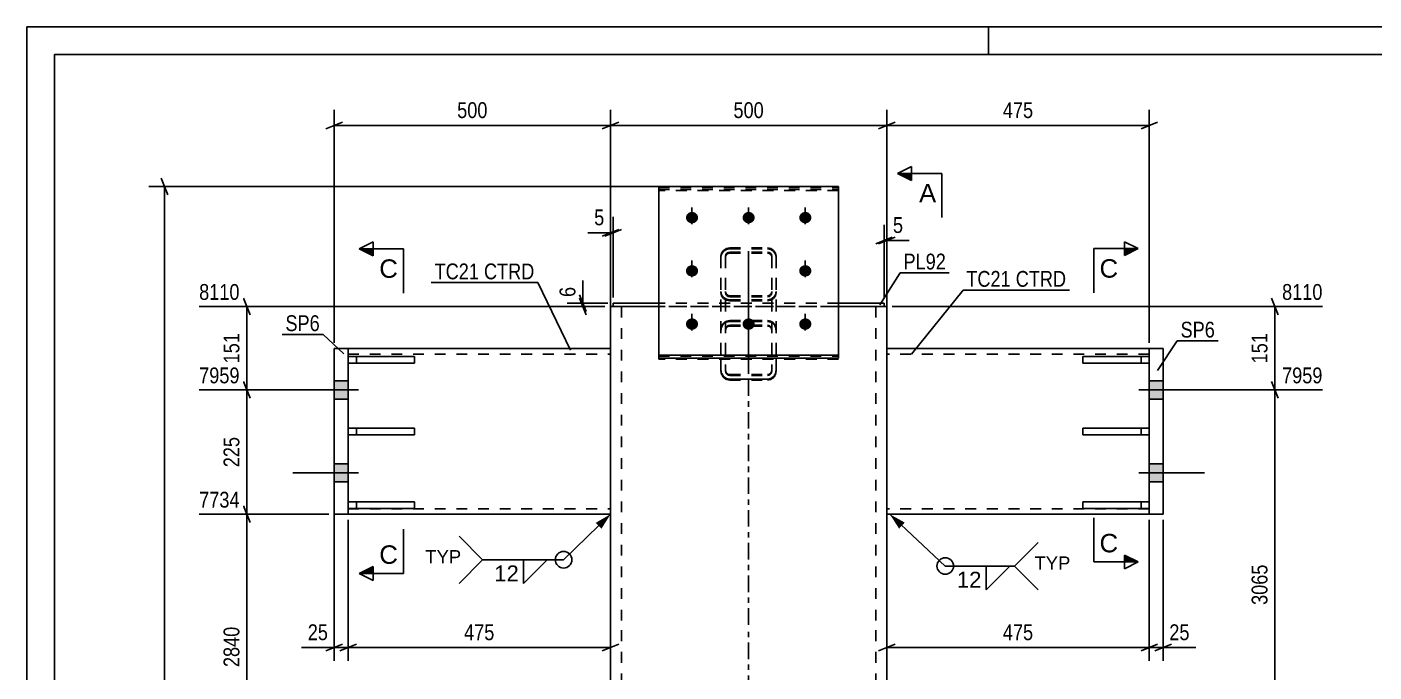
# Model space of a CAD drawing. Header units: millimetres. Extents: x -131 to 463, y -181 to 239.
# Drawn here: x -130.6 to 113.2, y 122.4 to 239.2 of the extents above; entities that cross this region are included whole.
import ezdxf

# ---------------------------------------------------------------- set-up
doc = ezdxf.new("R2010")
doc.units = ezdxf.units.MM
doc.linetypes.add('DXK_LINE_DOT2', pattern=[3.9198, 1.9599, -1.9599])
doc.linetypes.add('DXK_LINE_DOT3', pattern=[5.9187, 2.979, -0.9799, 0.9799, -0.9799])
doc.styles.add('Arial', font='ARIAL.TTF', dxfattribs={"height": 0.2})
doc.styles.add('Arial Narrow', font='ARIALN.TTF', dxfattribs={"height": 0.2})

# ---------------------------------------------------------------- blocks, each defined once
blk = doc.blocks.new('Unknown-284869845-1134')
at = {"color": 5, "linetype": 'Continuous'}
for p, q in [((463.4, 239.2), (-130.6, 239.2)), ((-130.6, 239.2), (-130.6, -180.8)), ((43.4, 234.2), (43.4, 239.2)), ((458.4, 234.2), (-125.6, 234.2)), ((-125.6, 234.2), (-125.6, -175.8))]:
    blk.add_line(p, q, dxfattribs=at)
blk = doc.blocks.new('Part-284869845-1841 - 1837')
at = {"color": 2, "linetype": 'Continuous'}
for p, q in [((72.51, 166.6), (60.51, 166.6)), ((60.51, 165.4), (60.51, 166.6)), ((72.51, 166.6), (72.51, 165.4)), ((72.51, 165.4), (60.51, 165.4))]:
    blk.add_line(p, q, dxfattribs=at)
at = {"color": 7, "linetype": 'DXK_LINE_DOT2'}
blk.add_line((71.01, 165.4), (71.01, 166.6), dxfattribs=at)
blk = doc.blocks.new('Part-284869845-1839 - 1837')
at = {"color": 2, "linetype": 'Continuous'}
for p, q in [((72.51, 153.23), (60.51, 153.23)), ((60.51, 152.03), (60.51, 153.23)), ((72.51, 152.03), (60.51, 152.03)), ((72.51, 153.23), (72.51, 152.03))]:
    blk.add_line(p, q, dxfattribs=at)
at = {"color": 7, "linetype": 'DXK_LINE_DOT2'}
blk.add_line((71.01, 152.03), (71.01, 153.23), dxfattribs=at)
blk = doc.blocks.new('Part-284869845-1840 - 1837')
at = {"color": 2, "linetype": 'Continuous'}
for p, q in [((72.51, 179.53), (60.51, 179.53)), ((60.51, 178.33), (60.51, 179.53)), ((72.51, 178.33), (60.51, 178.33)), ((72.51, 179.53), (72.51, 178.33))]:
    blk.add_line(p, q, dxfattribs=at)
at = {"color": 7, "linetype": 'DXK_LINE_DOT2'}
blk.add_line((71.01, 178.33), (71.01, 179.53), dxfattribs=at)
blk = doc.blocks.new('Part-284869845-1842 - 1837')
at = {"color": 7, "linetype": 'DXK_LINE_DOT2'}
for p, q in [((72.51, 153.23), (60.51, 153.23)), ((60.51, 153.23), (60.51, 152.03)), ((60.51, 152.03), (72.51, 152.03)), ((71.01, 153.23), (71.01, 152.03)), ((72.51, 152.03), (72.51, 153.23))]:
    blk.add_line(p, q, dxfattribs=at)
blk = doc.blocks.new('Part-284869845-1843 - 1837')
at = {"color": 7, "linetype": 'DXK_LINE_DOT2'}
for p, q in [((72.51, 179.53), (60.51, 179.53)), ((60.51, 179.53), (60.51, 178.33)), ((60.51, 178.33), (72.51, 178.33)), ((71.01, 179.53), (71.01, 178.33)), ((72.51, 178.33), (72.51, 179.53))]:
    blk.add_line(p, q, dxfattribs=at)
blk = doc.blocks.new('Part-284869845-1844 - 1837')
at = {"color": 7, "linetype": 'DXK_LINE_DOT2'}
for p, q in [((72.51, 166.6), (60.51, 166.6)), ((60.51, 166.6), (60.51, 165.4)), ((71.01, 165.4), (71.01, 166.6)), ((72.51, 165.4), (72.51, 166.6)), ((60.51, 165.4), (72.51, 165.4))]:
    blk.add_line(p, q, dxfattribs=at)
blk = doc.blocks.new('Bolt-284869845-1845 - 1837')
at = {"linetype": 'Continuous'}
for points in [[(-10.25, 203.65), (-10.48, 203.67), (-10.69, 203.74), (-10.89, 203.85), (-11.06, 203.99), (-11.2, 204.17), (-11.29, 204.36), (-11.34, 204.57), (-11.34, 204.79), (-11.29, 205), (-11.2, 205.2), (-11.06, 205.37), (-10.89, 205.52), (-10.69, 205.63), (-10.48, 205.69), (-10.25, 205.72), (-10.02, 205.69), (-9.8, 205.63), (-9.6, 205.52), (-9.43, 205.37), (-9.29, 205.2), (-9.2, 205), (-9.15, 204.79), (-9.15, 204.57), (-9.2, 204.36), (-9.29, 204.17), (-9.43, 203.99), (-9.6, 203.85), (-9.8, 203.74), (-10.02, 203.67)], [(0, 203.65), (-0.23, 203.67), (-0.44, 203.74), (-0.64, 203.85), (-0.81, 203.99), (-0.95, 204.17), (-1.04, 204.36), (-1.09, 204.57), (-1.09, 204.79), (-1.04, 205), (-0.95, 205.2), (-0.81, 205.37), (-0.64, 205.52), (-0.44, 205.63), (-0.23, 205.69), (0, 205.72), (0.23, 205.69), (0.45, 205.63), (0.65, 205.52), (0.82, 205.37), (0.96, 205.2), (1.05, 205), (1.1, 204.79), (1.1, 204.57), (1.05, 204.36), (0.96, 204.17), (0.82, 203.99), (0.65, 203.85), (0.45, 203.74), (0.23, 203.67)], [(10.25, 203.65), (10.02, 203.67), (9.81, 203.74), (9.61, 203.85), (9.44, 203.99), (9.3, 204.17), (9.21, 204.36), (9.16, 204.57), (9.16, 204.79), (9.21, 205), (9.3, 205.2), (9.44, 205.37), (9.61, 205.52), (9.81, 205.63), (10.02, 205.69), (10.25, 205.72), (10.48, 205.69), (10.7, 205.63), (10.9, 205.52), (11.07, 205.37), (11.21, 205.2), (11.3, 205), (11.35, 204.79), (11.35, 204.57), (11.3, 204.36), (11.21, 204.17), (11.07, 203.99), (10.9, 203.85), (10.7, 203.74), (10.48, 203.67)], [(-10.25, 194.02), (-10.48, 194.04), (-10.69, 194.11), (-10.89, 194.21), (-11.06, 194.36), (-11.2, 194.53), (-11.29, 194.73), (-11.34, 194.94), (-11.34, 195.16), (-11.29, 195.37), (-11.2, 195.57), (-11.06, 195.74), (-10.89, 195.89), (-10.69, 195.99), (-10.48, 196.06), (-10.25, 196.08), (-10.02, 196.06), (-9.8, 195.99), (-9.6, 195.89), (-9.43, 195.74), (-9.29, 195.57), (-9.2, 195.37), (-9.15, 195.16), (-9.15, 194.94), (-9.2, 194.73), (-9.29, 194.53), (-9.43, 194.36), (-9.6, 194.21), (-9.8, 194.11), (-10.02, 194.04)], [(10.25, 194.02), (10.02, 194.04), (9.81, 194.11), (9.61, 194.21), (9.44, 194.36), (9.3, 194.53), (9.21, 194.73), (9.16, 194.94), (9.16, 195.16), (9.21, 195.37), (9.3, 195.57), (9.44, 195.74), (9.61, 195.89), (9.81, 195.99), (10.02, 196.06), (10.25, 196.08), (10.48, 196.06), (10.7, 195.99), (10.9, 195.89), (11.07, 195.74), (11.21, 195.57), (11.3, 195.37), (11.35, 195.16), (11.35, 194.94), (11.3, 194.73), (11.21, 194.53), (11.07, 194.36), (10.9, 194.21), (10.7, 194.11), (10.48, 194.04)], [(-10.25, 184.38), (-10.48, 184.41), (-10.69, 184.47), (-10.89, 184.58), (-11.06, 184.73), (-11.2, 184.9), (-11.29, 185.1), (-11.34, 185.31), (-11.34, 185.53), (-11.29, 185.74), (-11.2, 185.94), (-11.06, 186.11), (-10.89, 186.25), (-10.69, 186.36), (-10.48, 186.43), (-10.25, 186.45), (-10.02, 186.43), (-9.8, 186.36), (-9.6, 186.25), (-9.43, 186.11), (-9.29, 185.94), (-9.2, 185.74), (-9.15, 185.53), (-9.15, 185.31), (-9.2, 185.1), (-9.29, 184.9), (-9.43, 184.73), (-9.6, 184.58), (-9.8, 184.47), (-10.02, 184.41)], [(0, 184.38), (-0.23, 184.41), (-0.44, 184.47), (-0.64, 184.58), (-0.81, 184.73), (-0.95, 184.9), (-1.04, 185.1), (-1.09, 185.31), (-1.09, 185.53), (-1.04, 185.74), (-0.95, 185.94), (-0.81, 186.11), (-0.64, 186.25), (-0.44, 186.36), (-0.23, 186.43), (0, 186.45), (0.23, 186.43), (0.45, 186.36), (0.65, 186.25), (0.82, 186.11), (0.96, 185.94), (1.05, 185.74), (1.1, 185.53), (1.1, 185.31), (1.05, 185.1), (0.96, 184.9), (0.82, 184.73), (0.65, 184.58), (0.45, 184.47), (0.23, 184.41)], [(10.25, 184.38), (10.02, 184.41), (9.81, 184.47), (9.61, 184.58), (9.44, 184.73), (9.3, 184.9), (9.21, 185.1), (9.16, 185.31), (9.16, 185.53), (9.21, 185.74), (9.3, 185.94), (9.44, 186.11), (9.61, 186.25), (9.81, 186.36), (10.02, 186.43), (10.25, 186.45), (10.48, 186.43), (10.7, 186.36), (10.9, 186.25), (11.07, 186.11), (11.21, 185.94), (11.3, 185.74), (11.35, 185.53), (11.35, 185.31), (11.3, 185.1), (11.21, 184.9), (11.07, 184.73), (10.9, 184.58), (10.7, 184.47), (10.48, 184.41)]]:
    blk.add_hatch(color=1, dxfattribs=at).paths.add_polyline_path(points)
at = {"color": 1, "linetype": 'Continuous'}
for p, q in [((-10.25, 203.69), (-10.25, 206.53)), ((0, 203.69), (0, 206.53)), ((10.25, 203.69), (10.25, 206.53)), ((-10.25, 194.06), (-10.25, 196.9)), ((10.25, 194.06), (10.25, 196.9)), ((-10.25, 184.43), (-10.25, 187.27)), ((0, 184.43), (0, 187.27)), ((10.25, 184.43), (10.25, 187.27))]:
    blk.add_line(p, q, dxfattribs=at)
blk = doc.blocks.new('Part-284869845-1846 - 1837')
at = {"color": 2, "linetype": 'Continuous'}
for p, q in [((-16.25, 210.32), (16.25, 210.32)), ((-16.25, 210.32), (-16.25, 179.23)), ((16.25, 210.32), (16.25, 179.23)), ((-16.25, 179.78), (16.25, 179.78)), ((-16.25, 179.23), (16.25, 179.23))]:
    blk.add_line(p, q, dxfattribs=at)
at = {"color": 7, "linetype": 'DXK_LINE_DOT2'}
blk.add_line((-16.25, 209.77), (16.25, 209.77), dxfattribs=at)
blk = doc.blocks.new('Part-284869845-1858 - 1837')
at = {"color": 7, "linetype": 'DXK_LINE_DOT2'}
for p, q in [((-5, 197.52), (-4.88, 198.1)), ((-5, 197.52), (-5, 176.97)), ((-4.88, 198.1), (-4.53, 198.59)), ((-4.53, 198.59), (-4.01, 198.91)), ((-4.14, 197.81), (-4.2, 197.52)), ((-4.2, 197.52), (-4.2, 176.97)), ((-3.96, 198.06), (-4.14, 197.81)), ((-4.01, 198.91), (-3.4, 199.03)), ((-3.7, 198.22), (-3.96, 198.06)), ((-3.4, 198.28), (-3.7, 198.22)), ((-3.4, 199.03), (3.4, 199.03)), ((-3.4, 198.28), (3.4, 198.28)), ((3.4, 199.03), (4.02, 198.91)), ((3.71, 198.22), (3.4, 198.28)), ((3.97, 198.06), (3.71, 198.22)), ((4.14, 197.81), (3.97, 198.06)), ((4.02, 198.91), (4.53, 198.59)), ((4.2, 197.52), (4.14, 197.81)), ((4.2, 197.52), (4.2, 176.97)), ((4.53, 198.59), (4.88, 198.1)), ((4.88, 198.1), (5, 197.52)), ((5, 197.52), (5, 176.97)), ((-4.88, 190.56), (-5, 191.13)), ((-4.53, 190.07), (-4.88, 190.56)), ((-4.2, 191.13), (-4.14, 190.85)), ((-4.14, 190.85), (-3.96, 190.6)), ((-3.96, 190.6), (-3.7, 190.44)), ((-3.7, 190.44), (-3.4, 190.38)), ((-3.4, 190.38), (3.4, 190.38)), ((3.4, 190.38), (3.71, 190.44)), ((3.71, 190.44), (3.97, 190.6)), ((3.97, 190.6), (4.14, 190.85)), ((4.14, 190.85), (4.2, 191.13)), ((4.88, 190.56), (4.53, 190.07)), ((5, 191.13), (4.88, 190.56)), ((-4.01, 189.75), (-4.53, 190.07)), ((-3.4, 189.63), (-4.01, 189.75)), ((-3.4, 189.63), (3.4, 189.63)), ((4.02, 189.75), (3.4, 189.63)), ((4.53, 190.07), (4.02, 189.75)), ((-3.4, 185.91), (-4.01, 185.78)), ((-3.4, 185.91), (3.4, 185.91)), ((3.97, 185.79), (3.4, 185.91)), ((4.02, 185.78), (3.97, 185.79)), ((-4.88, 184.86), (-5, 184.21)), ((-4.2, 184.21), (-4.14, 184.53)), ((-3.7, 184.99), (-3.4, 185.06)), ((-3.4, 185.06), (3.4, 185.06)), ((3.4, 185.06), (3.71, 184.99)), ((4.14, 184.53), (4.2, 184.21)), ((5, 184.21), (4.88, 184.86)), ((-5, 176.97), (-4.88, 176.32)), ((-4.14, 176.64), (-4.2, 176.97)), ((-3.4, 176.12), (-3.7, 176.18)), ((-3.4, 176.12), (3.4, 176.12)), ((3.71, 176.18), (3.4, 176.12)), ((4.2, 176.97), (4.14, 176.64)), ((4.88, 176.32), (5, 176.97)), ((-4.01, 175.4), (-3.4, 175.27)), ((-3.4, 175.27), (3.4, 175.27)), ((3.4, 175.27), (4.02, 175.4))]:
    blk.add_line(p, q, dxfattribs=at)
at = {"color": 7, "linetype": 'DXK_LINE_DOT3'}
blk.add_line((0, 197.75), (0, 177.17), dxfattribs=at)
at = {"color": 7, "linetype": 'DXK_LINE_DOT2'}
for centre, radius, start, end in [((-3.33, 184.27), 1.65, 114.32, 159.2417), ((3.33, 184.27), 1.65, 20.7583, 65.68), ((-3.36, 184.24), 0.827, 114.32, 159.2417), ((3.37, 184.24), 0.827, 20.7583, 65.68), ((-3.33, 176.9), 1.65, 200.7583, 245.68), ((-3.36, 176.94), 0.827, 200.7583, 245.68), ((3.37, 176.94), 0.827, 294.32, 339.2417), ((3.33, 176.9), 1.65, 294.32, 339.2417)]:
    blk.add_arc(centre, radius, start, end, dxfattribs=at)
blk = doc.blocks.new('Part-284869845-1942 - 1837')
at = {"color": 2, "linetype": 'Continuous'}
for p, q in [((25.01, 181), (25.01, 179)), ((72.51, 181), (25.01, 181)), ((25.01, 179), (25.01, 151)), ((25.01, 151), (72.51, 151))]:
    blk.add_line(p, q, dxfattribs=at)
at = {"color": 7, "linetype": 'DXK_LINE_DOT2'}
for p, q in [((72.51, 151), (72.51, 181)), ((72.51, 180), (25.01, 180)), ((25.01, 179.71), (25.01, 179)), ((25.01, 152), (25.01, 152.08)), ((72.51, 152), (25.01, 152))]:
    blk.add_line(p, q, dxfattribs=at)
blk = doc.blocks.new('Part-284869845-1914 - 1837')
at = {"color": 2, "linetype": 'Continuous'}
for p, q in [((-72.49, 181), (-25, 181)), ((-72.49, 151), (-25, 151))]:
    blk.add_line(p, q, dxfattribs=at)
at = {"color": 7, "linetype": 'DXK_LINE_DOT2'}
for p, q in [((-72.49, 181), (-72.49, 151)), ((-24.99, 181), (-25, 181)), ((-25, 181), (-24.99, 181)), ((-24.99, 151), (-24.99, 181)), ((-72.49, 180), (-24.99, 180)), ((-72.49, 152), (-24.99, 152)), ((-25, 151), (-24.99, 151)), ((-24.99, 151), (-25, 151))]:
    blk.add_line(p, q, dxfattribs=at)
blk = doc.blocks.new('Part-284869845-1977 - 1837')
at = {"color": 2, "linetype": 'Continuous'}
for p, q in [((72.51, 181), (72.51, 151)), ((75.01, 181), (72.51, 181)), ((75.01, 151), (75.01, 181)), ((72.51, 151), (75.01, 151))]:
    blk.add_line(p, q, dxfattribs=at)
blk = doc.blocks.new('Part-284869845-1987 - 1837')
at = {"color": 2, "linetype": 'Continuous'}
for p, q in [((-74.99, 181), (-74.99, 151)), ((-72.49, 181), (-74.99, 181)), ((-72.49, 151), (-72.49, 181)), ((-74.99, 151), (-72.49, 151))]:
    blk.add_line(p, q, dxfattribs=at)
blk = doc.blocks.new('Part-284869845-1989 - 1837')
at = {"color": 2, "linetype": 'Continuous'}
for p, q in [((-72.49, 153.23), (-60.49, 153.23)), ((-72.49, 153.23), (-72.49, 152.03)), ((-72.49, 152.03), (-60.49, 152.03)), ((-60.49, 153.23), (-60.49, 152.03))]:
    blk.add_line(p, q, dxfattribs=at)
at = {"color": 7, "linetype": 'DXK_LINE_DOT2'}
blk.add_line((-70.99, 152.03), (-70.99, 153.23), dxfattribs=at)
blk = doc.blocks.new('Part-284869845-1992 - 1837')
at = {"color": 7, "linetype": 'DXK_LINE_DOT2'}
for p, q in [((-60.49, 153.23), (-72.49, 153.23)), ((-72.49, 153.23), (-72.49, 152.03)), ((-72.49, 152.03), (-60.49, 152.03)), ((-70.99, 153.23), (-70.99, 152.03)), ((-60.49, 152.03), (-60.49, 153.23))]:
    blk.add_line(p, q, dxfattribs=at)
blk = doc.blocks.new('Part-284869845-2012 - 1837')
at = {"color": 2, "linetype": 'Continuous'}
for p, q in [((-24.5, 189.2), (-16.25, 189.2)), ((-24.5, 189.2), (-24.5, 188.6)), ((-24.5, 188.6), (-22.82, 188.6)), ((24.5, 189.2), (16.25, 189.2)), ((24.5, 188.6), (22.82, 188.6)), ((24.5, 189.2), (24.5, 188.6))]:
    blk.add_line(p, q, dxfattribs=at)
at = {"color": 7, "linetype": 'DXK_LINE_DOT2'}
for p, q in [((22.82, 188.6), (-22.82, 188.6)), ((16.25, 189.2), (-16.25, 189.2))]:
    blk.add_line(p, q, dxfattribs=at)
blk = doc.blocks.new('Part-284869845-2013 - 1837')
at = {"color": 7, "linetype": 'DXK_LINE_DOT2'}
for p, q in [((-4.88, 198.27), (-5, 197.7)), ((-5, 197.7), (-5, 179.23)), ((-4.53, 198.76), (-4.88, 198.27)), ((-4.01, 199.09), (-4.53, 198.76)), ((-4.2, 197.7), (-4.14, 197.99)), ((-4.2, 197.7), (-4.2, 177.14)), ((-4.14, 197.99), (-3.96, 198.23)), ((-3.4, 199.2), (-4.01, 199.09)), ((-3.96, 198.23), (-3.7, 198.39)), ((-3.7, 198.39), (-3.4, 198.45)), ((-3.4, 199.2), (3.4, 199.2)), ((-3.4, 198.45), (3.4, 198.45)), ((4.02, 199.09), (3.4, 199.2)), ((3.4, 198.45), (3.71, 198.39)), ((3.71, 198.39), (3.97, 198.23)), ((3.97, 198.23), (4.14, 197.99)), ((4.53, 198.76), (4.02, 199.09)), ((4.14, 197.99), (4.2, 197.7)), ((4.2, 197.7), (4.2, 177.14)), ((4.88, 198.27), (4.53, 198.76)), ((5, 197.7), (4.88, 198.27)), ((5, 197.7), (5, 179.23)), ((-5, 191.31), (-4.88, 190.73)), ((-4.88, 190.73), (-4.53, 190.25)), ((-4.53, 190.25), (-4.01, 189.92)), ((-4.14, 191.02), (-4.2, 191.31)), ((-3.96, 190.78), (-4.14, 191.02)), ((-3.7, 190.61), (-3.96, 190.78)), ((-3.4, 190.56), (-3.7, 190.61)), ((-3.4, 190.56), (3.4, 190.56)), ((3.71, 190.61), (3.4, 190.56)), ((3.97, 190.78), (3.71, 190.61)), ((4.14, 191.02), (3.97, 190.78)), ((4.02, 189.92), (4.53, 190.25)), ((4.2, 191.31), (4.14, 191.02)), ((4.53, 190.25), (4.88, 190.73)), ((4.88, 190.73), (5, 191.31)), ((-4.01, 189.92), (-3.4, 189.8)), ((-3.4, 189.8), (3.4, 189.8)), ((3.4, 189.8), (4.02, 189.92)), ((-4.01, 185.95), (-3.4, 186.08)), ((-3.4, 186.08), (3.4, 186.08)), ((3.4, 186.08), (4.02, 185.95)), ((-5, 184.38), (-4.88, 185.03)), ((-4.14, 184.7), (-4.2, 184.38)), ((-3.4, 185.23), (-3.7, 185.17)), ((-3.4, 185.23), (3.4, 185.23)), ((3.71, 185.17), (3.4, 185.23)), ((4.2, 184.38), (4.14, 184.7)), ((4.88, 185.03), (5, 184.38)), ((-4.2, 177.14), (-4.14, 176.82)), ((-3.7, 176.36), (-3.4, 176.29)), ((-3.4, 176.29), (3.4, 176.29)), ((3.4, 176.29), (3.71, 176.36)), ((4.14, 176.82), (4.2, 177.14))]:
    blk.add_line(p, q, dxfattribs=at)
at = {"color": 7, "linetype": 'DXK_LINE_DOT3'}
blk.add_line((0, 177.34), (0, 197.92), dxfattribs=at)
at = {"color": 2, "linetype": 'Continuous'}
for p, q in [((-5, 179.23), (-5, 177.14)), ((5, 179.23), (5, 177.14)), ((-4.88, 176.49), (-5, 177.14)), ((-3.4, 175.44), (-4.01, 175.57)), ((4.02, 175.57), (3.4, 175.44)), ((5, 177.14), (4.88, 176.49)), ((-3.4, 175.44), (3.4, 175.44))]:
    blk.add_line(p, q, dxfattribs=at)
at = {"color": 7, "linetype": 'DXK_LINE_DOT2'}
for centre, radius, start, end in [((-3.33, 184.44), 1.65, 114.32, 159.2417), ((3.33, 184.44), 1.65, 20.7583, 65.68), ((-3.36, 184.41), 0.827, 114.32, 159.2417), ((3.37, 184.41), 0.827, 20.7583, 65.68), ((-3.36, 177.11), 0.827, 200.7583, 245.68), ((3.37, 177.11), 0.827, 294.32, 339.2417)]:
    blk.add_arc(centre, radius, start, end, dxfattribs=at)
at = {"color": 2, "linetype": 'Continuous'}
for centre, start, end in [((-3.33, 177.08), 200.7583, 245.68), ((3.33, 177.08), 294.32, 339.2417)]:
    blk.add_arc(centre, 1.65, start, end, dxfattribs=at)
blk = doc.blocks.new('Part-284869845-2015 - 1837')
at = {"color": 7, "linetype": 'DXK_LINE_DOT2'}
for p, q in [((-16.25, 179.06), (-16.25, 210.15)), ((-16.25, 210.15), (16.25, 210.15)), ((16.25, 210.15), (16.25, 179.06)), ((16.25, 209.6), (-16.25, 209.6)), ((-16.25, 179.61), (16.25, 179.61)), ((16.25, 179.06), (-16.25, 179.06))]:
    blk.add_line(p, q, dxfattribs=at)
blk = doc.blocks.new('Part-284869845-2017 - 1837')
at = {"color": 2, "linetype": 'Continuous'}
for p, q in [((-72.49, 166.6), (-60.49, 166.6)), ((-72.49, 166.6), (-72.49, 165.4)), ((-60.49, 166.6), (-60.49, 165.4)), ((-72.49, 165.4), (-60.49, 165.4))]:
    blk.add_line(p, q, dxfattribs=at)
at = {"color": 7, "linetype": 'DXK_LINE_DOT2'}
blk.add_line((-70.99, 165.4), (-70.99, 166.6), dxfattribs=at)
blk = doc.blocks.new('Part-284869845-2018 - 1837')
at = {"color": 2, "linetype": 'Continuous'}
for p, q in [((-72.49, 179.53), (-60.49, 179.53)), ((-72.49, 179.53), (-72.49, 178.33)), ((-72.49, 178.33), (-60.49, 178.33)), ((-60.49, 179.53), (-60.49, 178.33))]:
    blk.add_line(p, q, dxfattribs=at)
at = {"color": 7, "linetype": 'DXK_LINE_DOT2'}
blk.add_line((-70.99, 178.33), (-70.99, 179.53), dxfattribs=at)
blk = doc.blocks.new('Part-284869845-2019 - 1837')
at = {"color": 7, "linetype": 'DXK_LINE_DOT2'}
for p, q in [((-60.49, 166.6), (-72.49, 166.6)), ((-72.49, 166.6), (-72.49, 165.4)), ((-70.99, 165.4), (-70.99, 166.6)), ((-60.49, 165.4), (-60.49, 166.6)), ((-72.49, 165.4), (-60.49, 165.4))]:
    blk.add_line(p, q, dxfattribs=at)
blk = doc.blocks.new('Part-284869845-2020 - 1837')
at = {"color": 7, "linetype": 'DXK_LINE_DOT2'}
for p, q in [((-60.49, 179.53), (-72.49, 179.53)), ((-72.49, 179.53), (-72.49, 178.33)), ((-72.49, 178.33), (-60.49, 178.33)), ((-70.99, 178.33), (-70.99, 179.53)), ((-60.49, 178.33), (-60.49, 179.53))]:
    blk.add_line(p, q, dxfattribs=at)
blk = doc.blocks.new('Bolt-284869845-2038 - 1837')
at = {"color": 1, "linetype": 'DXK_LINE_DOT2'}
for p, q in [((-10.25, 203.52), (-10.25, 206.36)), ((0, 203.52), (0, 206.36)), ((10.25, 203.52), (10.25, 206.36)), ((-10.25, 193.89), (-10.25, 196.72)), ((10.25, 193.89), (10.25, 196.72)), ((-10.25, 184.25), (-10.25, 187.09)), ((0, 184.25), (0, 187.09)), ((10.25, 184.25), (10.25, 187.09))]:
    blk.add_line(p, q, dxfattribs=at)
blk = doc.blocks.new('Part-284869845-2051 - 1837')
at = {"linetype": 'Continuous'}
blk.add_hatch(color=2, dxfattribs=at).paths.add_polyline_path([(0, 35.06), (-0.8, 36.46), (0.8, 36.46)])
at = {"color": 7, "linetype": 'DXK_LINE_DOT3'}
for p, q in [((0, 131), (0, 198.6)), ((0, 36), (0, 130)), ((0, -10), (0, 35))]:
    blk.add_line(p, q, dxfattribs=at)
at = {"color": 2, "linetype": 'Continuous'}
for p, q in [((-25, 188.6), (-25, 131)), ((-25, 188.6), (-24.5, 188.6)), ((-22.82, 188.6), (-16.25, 188.6)), ((22.82, 188.6), (16.25, 188.6)), ((25, 188.6), (24.5, 188.6)), ((25, 188.6), (25, 131)), ((-25, 130), (-25, 36)), ((25, 130), (25, 36)), ((-25, 35), (-25, 15)), ((0, 35.06), (-0.8, 36.46)), ((-0.8, 36.46), (0.8, 36.46)), ((0.8, 36.46), (0, 35.06)), ((25, 35), (25, 15))]:
    blk.add_line(p, q, dxfattribs=at)
at = {"color": 7, "linetype": 'DXK_LINE_DOT2'}
for p, q in [((-22.85, 188.6), (-24.5, 188.6)), ((-23.83, 188.6), (-22.82, 188.6)), ((-23, 188.6), (-23, 131)), ((-22.85, 188.6), (-22.82, 188.6)), ((16.25, 188.6), (-16.25, 188.6)), ((24.5, 188.6), (22.41, 188.6)), ((23, 188.6), (23, 131)), ((-23, 130), (-23, 36)), ((23, 130), (23, 36)), ((-23, 35), (-23, 0)), ((23, 35), (23, 0)), ((-25, 15), (-25, 0)), ((25, 15), (25, 0)), ((-25, 0), (25, 0))]:
    blk.add_line(p, q, dxfattribs=at)
at = {"color": 2, "linetype": 'Continuous'}
blk.add_circle((0, 35.96), 1, dxfattribs=at)
blk = doc.blocks.new('Bolt-284869845-2053 - 1837')
at = {"linetype": 'Continuous'}
for points in [[(72.51, 175.15), (72.51, 171.85), (75.01, 171.85), (75.01, 175.15)], [(72.51, 175.15), (72.51, 171.85), (75.01, 171.85), (75.01, 175.15)], [(72.51, 160.15), (72.51, 156.85), (75.01, 156.85), (75.01, 160.15)], [(72.51, 160.15), (72.51, 156.85), (75.01, 156.85), (75.01, 160.15)]]:
    blk.add_hatch(color=1, dxfattribs=at).paths.add_polyline_path(points)
at = {"color": 1, "linetype": 'Continuous'}
for p, q in [((70.61, 173.5), (82.51, 173.5)), ((70.61, 173.5), (82.51, 173.5)), ((72.51, 175.15), (75.01, 175.15)), ((72.51, 175.15), (75.01, 175.15)), ((72.51, 171.85), (75.01, 171.85)), ((72.51, 171.85), (75.01, 171.85)), ((70.61, 158.5), (82.51, 158.5)), ((70.61, 158.5), (82.51, 158.5)), ((72.51, 160.15), (75.01, 160.15)), ((72.51, 160.15), (75.01, 160.15)), ((72.51, 156.85), (75.01, 156.85)), ((72.51, 156.85), (75.01, 156.85))]:
    blk.add_line(p, q, dxfattribs=at)
blk = doc.blocks.new('Bolt-284869845-2055 - 1837')
at = {"linetype": 'Continuous'}
for points in [[(-74.99, 175.15), (-74.99, 171.85), (-72.49, 171.85), (-72.49, 175.15)], [(-74.99, 175.15), (-74.99, 171.85), (-72.49, 171.85), (-72.49, 175.15)], [(-74.99, 160.15), (-74.99, 156.85), (-72.49, 156.85), (-72.49, 160.15)], [(-74.99, 160.15), (-74.99, 156.85), (-72.49, 156.85), (-72.49, 160.15)]]:
    blk.add_hatch(color=1, dxfattribs=at).paths.add_polyline_path(points)
at = {"color": 1, "linetype": 'Continuous'}
for p, q in [((-70.59, 173.5), (-82.49, 173.5)), ((-70.59, 173.5), (-82.49, 173.5)), ((-72.49, 175.15), (-74.99, 175.15)), ((-72.49, 175.15), (-74.99, 175.15)), ((-72.49, 171.85), (-74.99, 171.85)), ((-72.49, 171.85), (-74.99, 171.85)), ((-70.59, 158.5), (-82.49, 158.5)), ((-70.59, 158.5), (-82.49, 158.5)), ((-72.49, 160.15), (-74.99, 160.15)), ((-72.49, 160.15), (-74.99, 160.15)), ((-72.49, 156.85), (-74.99, 156.85)), ((-72.49, 156.85), (-74.99, 156.85))]:
    blk.add_line(p, q, dxfattribs=at)
blk = doc.blocks.new('StraightDimension-284869845-2069 - 1837')
at = {"color": 7, "linetype": 'Continuous'}
for p, q in [((-72.49, 150), (-72.49, 124.46)), ((-24.99, 150), (-24.99, 124.46)), ((-70.99, 127.46), (-73.99, 126.26)), ((-72.49, 126.86), (-24.99, 126.86)), ((-26.49, 126.26), (-23.49, 127.46))]:
    blk.add_line(p, q, dxfattribs=at)
at = {"color": 0}
blk.add_wipeout([(-45.4, 127.61), (-45.4, 131.81), (-52.09, 131.81), (-52.09, 127.61)], dxfattribs=at)
at = {"color": 3, "style": 'Arial Narrow'}
blk.add_text('475', height=2.863, dxfattribs=at).set_placement((-51.49, 128.21))
blk = doc.blocks.new('StraightDimension-284869845-2094 - 1837')
at = {"color": 7, "linetype": 'Continuous'}
for p, q in [((25.01, 150), (25.01, 124.46)), ((72.51, 150), (72.51, 124.46)), ((26.51, 127.46), (23.51, 126.26)), ((25.01, 126.86), (72.51, 126.86)), ((71.01, 126.26), (74.01, 127.46))]:
    blk.add_line(p, q, dxfattribs=at)
at = {"color": 0}
blk.add_wipeout([(52.1, 127.61), (52.1, 131.81), (45.41, 131.81), (45.41, 127.61)], dxfattribs=at)
at = {"color": 3, "style": 'Arial Narrow'}
blk.add_text('475', height=2.863, dxfattribs=at).set_placement((46.01, 128.21))
blk = doc.blocks.new('StraightDimension-284869845-2100 - 1837')
at = {"color": 7, "linetype": 'Continuous'}
for p, q in [((-74.99, 165), (-74.99, 124.46)), ((-72.49, 150), (-72.49, 124.46)), ((-76.49, 126.26), (-73.49, 127.46)), ((-74.99, 126.86), (-72.49, 126.86)), ((-70.99, 127.46), (-73.99, 126.26))]:
    blk.add_line(p, q, dxfattribs=at)
at = {"color": 0}
blk.add_wipeout([(-75.52, 127.61), (-75.52, 131.81), (-80.38, 131.81), (-80.38, 127.61)], dxfattribs=at)
at = {"color": 7, "linetype": 'Continuous'}
blk.add_line((-74.99, 126.86), (-80.9, 126.86), dxfattribs=at)
blk.add_line((-74.99, 126.86), (-80.9, 126.86), dxfattribs=at)
at = {"color": 3, "style": 'Arial Narrow'}
blk.add_text('25', height=2.863, dxfattribs=at).set_placement((-79.78, 128.21))
blk = doc.blocks.new('StraightDimension-284869845-2104 - 1837')
at = {"color": 7, "linetype": 'Continuous'}
for p, q in [((72.51, 150), (72.51, 124.46)), ((75.01, 150), (75.01, 124.46)), ((71.01, 126.26), (74.01, 127.46)), ((72.51, 126.86), (75.01, 126.86)), ((76.51, 127.46), (73.51, 126.26))]:
    blk.add_line(p, q, dxfattribs=at)
at = {"color": 0}
blk.add_wipeout([(80.39, 127.61), (80.39, 131.81), (75.53, 131.81), (75.53, 127.61)], dxfattribs=at)
at = {"color": 7, "linetype": 'Continuous'}
blk.add_line((75.01, 126.86), (80.91, 126.86), dxfattribs=at)
blk.add_line((75.01, 126.86), (80.91, 126.86), dxfattribs=at)
at = {"color": 3, "style": 'Arial Narrow'}
blk.add_text('25', height=2.863, dxfattribs=at).set_placement((76.13, 128.21))
blk = doc.blocks.new('StraightDimension-284869845-2200 - 1837')
at = {"color": 7, "linetype": 'Continuous'}
for p, q in [((24.5, 190.2), (24.5, 203.41)), ((25, 189.6), (25, 203.41)), ((23, 199.96), (26, 201.16)), ((26.5, 201.16), (23.5, 199.96)), ((24.5, 200.56), (25, 200.56))]:
    blk.add_line(p, q, dxfattribs=at)
at = {"color": 0}
blk.add_wipeout([(28.55, 201.31), (28.55, 205.51), (25.52, 205.51), (25.52, 201.31)], dxfattribs=at)
at = {"color": 7, "linetype": 'Continuous'}
blk.add_line((25, 200.56), (29.08, 200.56), dxfattribs=at)
blk.add_line((25, 200.56), (29.08, 200.56), dxfattribs=at)
at = {"color": 3, "style": 'Arial Narrow'}
blk.add_text('5', height=2.86, dxfattribs=at).set_placement((26.12, 201.91))
blk = doc.blocks.new('StraightDimension-284869845-2211 - 1837')
at = {"color": 7, "linetype": 'Continuous'}
for p, q in [((-25, 189.6), (-25, 204.8)), ((-24.5, 190.2), (-24.5, 204.8)), ((-26.5, 201.35), (-23.5, 202.55)), ((-23, 202.55), (-26, 201.35)), ((-25, 201.95), (-24.5, 201.95))]:
    blk.add_line(p, q, dxfattribs=at)
at = {"color": 0}
blk.add_wipeout([(-25.53, 202.7), (-25.53, 206.9), (-28.55, 206.9), (-28.55, 202.7)], dxfattribs=at)
at = {"color": 7, "linetype": 'Continuous'}
blk.add_line((-25, 201.95), (-29.08, 201.95), dxfattribs=at)
blk.add_line((-25, 201.95), (-29.08, 201.95), dxfattribs=at)
at = {"color": 3, "style": 'Arial Narrow'}
blk.add_text('5', height=2.86, dxfattribs=at).set_placement((-27.95, 203.3))
blk = doc.blocks.new('StraightDimension-284869845-2222 - 1837')
at = {"color": 7, "linetype": 'Continuous'}
for p, q in [((-73.49, 221.96), (-76.49, 220.76)), ((-74.99, 182), (-74.99, 224.21)), ((-26.49, 220.76), (-23.49, 221.96)), ((-24.99, 182), (-24.99, 224.21)), ((-74.99, 221.36), (-24.99, 221.36))]:
    blk.add_line(p, q, dxfattribs=at)
at = {"color": 0}
blk.add_wipeout([(-46.65, 222.11), (-46.65, 226.31), (-53.34, 226.31), (-53.34, 222.11)], dxfattribs=at)
at = {"color": 3, "style": 'Arial Narrow'}
blk.add_text('500', height=2.863, dxfattribs=at).set_placement((-52.74, 222.71))
blk = doc.blocks.new('StraightDimension-284869845-2235 - 1837')
at = {"color": 7, "linetype": 'Continuous'}
for p, q in [((-23.49, 221.96), (-26.49, 220.76)), ((-24.99, 182), (-24.99, 224.21)), ((23.51, 220.76), (26.51, 221.96)), ((25.01, 182), (25.01, 224.21)), ((-24.99, 221.36), (25.01, 221.36))]:
    blk.add_line(p, q, dxfattribs=at)
at = {"color": 0}
blk.add_wipeout([(3.35, 222.11), (3.35, 226.31), (-3.34, 226.31), (-3.34, 222.11)], dxfattribs=at)
at = {"color": 3, "style": 'Arial Narrow'}
blk.add_text('500', height=2.863, dxfattribs=at).set_placement((-2.74, 222.71))
blk = doc.blocks.new('StraightDimension-284869845-2251 - 1837')
at = {"color": 7, "linetype": 'Continuous'}
for p, q in [((26.51, 221.96), (23.51, 220.76)), ((25.01, 182), (25.01, 224.21)), ((71.01, 220.76), (74.01, 221.96)), ((72.51, 182), (72.51, 224.21)), ((25.01, 221.36), (72.51, 221.36))]:
    blk.add_line(p, q, dxfattribs=at)
at = {"color": 0}
blk.add_wipeout([(52.1, 222.11), (52.1, 226.31), (45.41, 226.31), (45.41, 222.11)], dxfattribs=at)
at = {"color": 3, "style": 'Arial Narrow'}
blk.add_text('475', height=2.863, dxfattribs=at).set_placement((46.01, 222.71))
blk = doc.blocks.new('StraightDimension-284869845-2330 - 1837')
at = {"color": 7, "linetype": 'Continuous'}
for p, q in [((-26, 188.6), (-99.43, 188.6)), ((-90.21, 187.1), (-91.41, 190.1)), ((-90.81, 173.5), (-90.81, 188.6)), ((-80.99, 173.5), (-99.43, 173.5)), ((-91.41, 175), (-90.21, 172))]:
    blk.add_line(p, q, dxfattribs=at)
at = {"color": 0, "linetype": 'Continuous'}
blk.add_wipeout([(-91.51, 189.2), (-91.51, 193.4), (-100.03, 193.4), (-100.03, 189.2)], dxfattribs=at)
at = {"color": 0}
blk.add_wipeout([(-91.56, 184.39), (-95.76, 184.39), (-95.76, 177.71), (-91.56, 177.71)], dxfattribs=at)
at = {"color": 3, "linetype": 'Continuous', "style": 'Arial Narrow'}
blk.add_text('8110', height=2.863, dxfattribs=at).set_placement((-99.43, 189.8))
at = {"color": 3, "style": 'Arial Narrow'}
blk.add_text('151', height=2.863, rotation=90.0002, dxfattribs=at).set_placement((-92.16, 178.31))
blk = doc.blocks.new('StraightDimension-284869845-2339 - 1837')
at = {"color": 7, "linetype": 'Continuous'}
for p, q in [((-80.99, 173.5), (-99.43, 173.5)), ((-90.21, 172), (-91.41, 175)), ((-90.81, 151), (-90.81, 173.5)), ((-91.41, 152.5), (-90.21, 149.5)), ((-75.99, 151), (-99.43, 151))]:
    blk.add_line(p, q, dxfattribs=at)
at = {"color": 0, "linetype": 'Continuous'}
blk.add_wipeout([(-91.51, 174.1), (-91.51, 178.3), (-100.03, 178.3), (-100.03, 174.1)], dxfattribs=at)
at = {"color": 0}
blk.add_wipeout([(-91.56, 165.59), (-95.76, 165.59), (-95.76, 158.91), (-91.56, 158.91)], dxfattribs=at)
at = {"color": 3, "linetype": 'Continuous', "style": 'Arial Narrow'}
blk.add_text('7959', height=2.863, dxfattribs=at).set_placement((-99.43, 174.7))
at = {"color": 3, "style": 'Arial Narrow'}
blk.add_text('225', height=2.863, rotation=90.0002, dxfattribs=at).set_placement((-92.16, 159.51))
blk = doc.blocks.new('StraightDimension-284869845-2348 - 1837')
at = {"color": 7, "linetype": 'Continuous'}
for p, q in [((-90.21, 149.5), (-91.41, 152.5)), ((-75.99, 151), (-99.43, 151)), ((-90.81, 103), (-90.81, 151)), ((-80.99, 103), (-99.43, 103)), ((-91.41, 104.5), (-90.21, 101.5))]:
    blk.add_line(p, q, dxfattribs=at)
at = {"color": 0, "linetype": 'Continuous'}
blk.add_wipeout([(-91.51, 151.6), (-91.51, 155.8), (-100.03, 155.8), (-100.03, 151.6)], dxfattribs=at)
at = {"color": 0}
blk.add_wipeout([(-91.56, 131.26), (-95.76, 131.26), (-95.76, 122.74), (-91.56, 122.74)], dxfattribs=at)
at = {"color": 3, "linetype": 'Continuous', "style": 'Arial Narrow'}
blk.add_text('7734', height=2.863, dxfattribs=at).set_placement((-99.43, 152.2))
at = {"color": 3, "style": 'Arial Narrow'}
blk.add_text('2840', height=2.863, rotation=90.0002, dxfattribs=at).set_placement((-92.16, 123.34))
blk = doc.blocks.new('StraightDimension-284869845-2384 - 1837')
at = {"color": 7, "linetype": 'Continuous'}
for p, q in [((26, 188.6), (103.85, 188.6)), ((95.84, 187.1), (94.64, 190.1)), ((95.24, 173.5), (95.24, 188.6)), ((79.99, 173.5), (103.85, 173.5)), ((94.64, 175), (95.84, 172))]:
    blk.add_line(p, q, dxfattribs=at)
at = {"color": 0, "linetype": 'Continuous'}
blk.add_wipeout([(104.45, 189.2), (104.45, 193.4), (95.94, 193.4), (95.94, 189.2)], dxfattribs=at)
at = {"color": 0}
blk.add_wipeout([(94.49, 184.39), (90.29, 184.39), (90.29, 177.71), (94.49, 177.71)], dxfattribs=at)
at = {"color": 3, "linetype": 'Continuous', "style": 'Arial Narrow'}
blk.add_text('8110', height=2.863, dxfattribs=at).set_placement((96.54, 189.8))
at = {"color": 3, "style": 'Arial Narrow'}
blk.add_text('151', height=2.863, rotation=90.0002, dxfattribs=at).set_placement((93.89, 178.31))
blk = doc.blocks.new('StraightDimension-284869845-2393 - 1837')
at = {"color": 7, "linetype": 'Continuous'}
for p, q in [((79.99, 173.5), (103.85, 173.5)), ((95.84, 172), (94.64, 175)), ((95.24, 103), (95.24, 173.5)), ((79.99, 103), (103.85, 103)), ((94.64, 104.5), (95.84, 101.5))]:
    blk.add_line(p, q, dxfattribs=at)
at = {"color": 0, "linetype": 'Continuous'}
blk.add_wipeout([(104.45, 174.1), (104.45, 178.3), (95.94, 178.3), (95.94, 174.1)], dxfattribs=at)
at = {"color": 0}
blk.add_wipeout([(94.49, 142.51), (90.29, 142.51), (90.29, 133.99), (94.49, 133.99)], dxfattribs=at)
at = {"color": 3, "linetype": 'Continuous', "style": 'Arial Narrow'}
blk.add_text('7959', height=2.863, dxfattribs=at).set_placement((96.54, 174.7))
at = {"color": 3, "style": 'Arial Narrow'}
blk.add_text('3065', height=2.863, rotation=90.0002, dxfattribs=at).set_placement((93.89, 134.59))
blk = doc.blocks.new('StraightDimension-284869845-2403 - 1837')
at = {"color": 7, "linetype": 'Continuous'}
for p, q in [((-30.6, 190.7), (-29.4, 187.7)), ((-25.5, 189.2), (-32.85, 189.2)), ((-26, 188.6), (-32.85, 188.6)), ((-29.4, 187.1), (-30.6, 190.1)), ((-30, 188.6), (-30, 189.2))]:
    blk.add_line(p, q, dxfattribs=at)
at = {"color": 0}
blk.add_wipeout([(-30.75, 192.75), (-34.95, 192.75), (-34.95, 189.72), (-30.75, 189.72)], dxfattribs=at)
at = {"color": 7, "linetype": 'Continuous'}
blk.add_line((-30, 189.2), (-30, 193.28), dxfattribs=at)
blk.add_line((-30, 189.2), (-30, 193.28), dxfattribs=at)
at = {"color": 3, "style": 'Arial Narrow'}
blk.add_text('6', height=2.86, rotation=90.0002, dxfattribs=at).set_placement((-31.35, 190.32))
blk = doc.blocks.new('StraightDimension-284869845-2414 - 1837')
at = {"color": 7, "linetype": 'Continuous'}
for p, q in [((-9.61, 210.32), (-108.55, 210.32)), ((-105.1, 208.82), (-106.3, 211.82)), ((-105.7, -2.5), (-105.7, 210.32)), ((-106.3, -1), (-105.1, -4)), ((-41, -2.5), (-108.55, -2.5))]:
    blk.add_line(p, q, dxfattribs=at)
at = {"color": 0}
blk.add_wipeout([(-106.45, 108.17), (-110.65, 108.17), (-110.65, 99.65), (-106.45, 99.65)], dxfattribs=at)
at = {"color": 3, "style": 'Arial Narrow'}
blk.add_text('8352', height=2.863, rotation=90.0002, dxfattribs=at).set_placement((-107.05, 100.25))
blk = doc.blocks.new('Mark-284869845-1973 - 1837')
at = {"color": 0}
blk.add_wipeout([(84.38, 182.98), (84.38, 185.98), (78.17, 185.98), (78.17, 182.98)], dxfattribs=at)
blk.add_wipeout([(84.38, 182.98), (84.38, 185.98), (78.17, 185.98), (78.17, 182.98)], dxfattribs=at)
at = {"color": 30, "linetype": 'Continuous'}
for p, q in [((73.99, 177.02), (77.57, 182.38)), ((77.57, 182.38), (84.98, 182.38))]:
    blk.add_line(p, q, dxfattribs=at)
at = {"color": 3, "style": 'Arial Narrow'}
blk.add_text('SP6', height=2.863, dxfattribs=at).set_placement((78.17, 182.98))
blk = doc.blocks.new('Mark-284869845-1910 - 1837')
at = {"color": 0}
blk.add_wipeout([(-48.79, 193.52), (-48.79, 196.52), (-56.83, 196.52), (-56.83, 193.52)], dxfattribs=at)
blk.add_wipeout([(-48.79, 193.52), (-48.79, 196.52), (-56.83, 196.52), (-56.83, 193.52)], dxfattribs=at)
blk.add_wipeout([(-38.77, 193.52), (-38.77, 196.52), (-47.89, 196.52), (-47.89, 193.52)], dxfattribs=at)
blk.add_wipeout([(-38.77, 193.52), (-38.77, 196.52), (-47.89, 196.52), (-47.89, 193.52)], dxfattribs=at)
at = {"color": 30, "linetype": 'Continuous'}
for p in [(-57.43, 192.92), (-32.25, 180.68)]:
    blk.add_line(p, (-38.17, 192.92), dxfattribs=at)
at = {"color": 3, "style": 'Arial Narrow'}
for s, p in [('TC21', (-56.83, 193.52)), ('CTRD', (-47.89, 193.52))]:
    blk.add_text(s, height=2.863, dxfattribs=at).set_placement(p)
blk = doc.blocks.new('Mark-284869845-1983 - 1837')
at = {"color": 0}
blk.add_wipeout([(-77.61, 184.15), (-77.61, 187.15), (-83.82, 187.15), (-83.82, 184.15)], dxfattribs=at)
blk.add_wipeout([(-77.61, 184.15), (-77.61, 187.15), (-83.82, 187.15), (-83.82, 184.15)], dxfattribs=at)
at = {"color": 30, "linetype": 'Continuous'}
for p in [(-84.42, 183.55), (-73.26, 180.01)]:
    blk.add_line(p, (-77.01, 183.55), dxfattribs=at)
at = {"color": 3, "style": 'Arial Narrow'}
blk.add_text('SP6', height=2.863, dxfattribs=at).set_placement((-83.82, 184.15))
blk = doc.blocks.new('Mark-284869845-1938 - 1837')
at = {"color": 0}
blk.add_wipeout([(47.44, 192.17), (47.44, 195.17), (39.4, 195.17), (39.4, 192.17)], dxfattribs=at)
blk.add_wipeout([(47.44, 192.17), (47.44, 195.17), (39.4, 195.17), (39.4, 192.17)], dxfattribs=at)
at = {"color": 30, "linetype": 'Continuous'}
blk.add_line((29.46, 179.96), (38.8, 191.57), dxfattribs=at)
at = {"color": 0}
blk.add_wipeout([(57.46, 192.17), (57.46, 195.17), (48.34, 195.17), (48.34, 192.17)], dxfattribs=at)
blk.add_wipeout([(57.46, 192.17), (57.46, 195.17), (48.34, 195.17), (48.34, 192.17)], dxfattribs=at)
at = {"color": 30, "linetype": 'Continuous'}
blk.add_line((38.8, 191.57), (58.06, 191.57), dxfattribs=at)
at = {"color": 3, "style": 'Arial Narrow'}
for s, p in [('TC21', (39.4, 192.17)), ('CTRD', (48.34, 192.17))]:
    blk.add_text(s, height=2.863, dxfattribs=at).set_placement(p)
blk = doc.blocks.new('Mark-284869845-2008 - 1837')
at = {"color": 0}
blk.add_wipeout([(35.7, 195.3), (35.7, 198.3), (28.03, 198.3), (28.03, 195.3)], dxfattribs=at)
blk.add_wipeout([(35.7, 195.3), (35.7, 198.3), (28.03, 198.3), (28.03, 195.3)], dxfattribs=at)
at = {"color": 30, "linetype": 'Continuous'}
for p, q in [((23.75, 188.88), (27.43, 194.7)), ((27.43, 194.7), (36.3, 194.7))]:
    blk.add_line(p, q, dxfattribs=at)
at = {"color": 3, "style": 'Arial Narrow'}
blk.add_text('PL92', height=2.863, dxfattribs=at).set_placement((28.03, 195.3))
blk = doc.blocks.new('SectionMark-284869845-2441 - 1837')
at = {"color": 6, "linetype": 'Continuous'}
for p, q in [((-70.47, 199.04), (-67.97, 200.29)), ((-62.47, 199.04), (-70.47, 199.04)), ((-62.47, 140.28), (-70.47, 140.28)), ((-67.97, 139.03), (-70.47, 140.28))]:
    blk.add_line(p, q, dxfattribs=at)
at = {"color": 0, "linetype": 'Continuous'}
for points in [[(-63.47, 193.79), (-63.47, 197.29), (-66.84, 197.29), (-66.84, 193.79)], [(-63.47, 142.03), (-63.47, 145.53), (-66.84, 145.53), (-66.84, 142.03)]]:
    blk.add_wipeout(points, dxfattribs=at)
at = {"linetype": 'Continuous'}
for points in [[(-67.97, 199.04), (-67.97, 197.79), (-70.47, 199.04)], [(-67.97, 141.53), (-67.97, 140.28), (-70.47, 140.28)]]:
    blk.add_hatch(color=6, dxfattribs=at).paths.add_polyline_path(points)
at = {"color": 6, "linetype": 'Continuous'}
for p, q in [((-67.97, 197.79), (-67.97, 200.29)), ((-70.47, 199.04), (-67.97, 197.79)), ((-62.47, 199.04), (-62.47, 191.04)), ((-62.47, 140.28), (-62.47, 148.28)), ((-70.47, 140.28), (-67.97, 141.53)), ((-67.97, 141.53), (-67.97, 139.03))]:
    blk.add_line(p, q, dxfattribs=at)
at = {"color": 3, "linetype": 'Continuous', "style": 'Arial'}
for p in [(-66.84, 193.79), (-66.84, 142.03)]:
    blk.add_text('C', height=3.34, dxfattribs=at).set_placement(p)
blk = doc.blocks.new('SectionMark-284869845-2447 - 1837')
at = {"color": 6, "linetype": 'Continuous'}
for p, q in [((68, 200.32), (70.5, 199.07)), ((62.5, 199.07), (70.5, 199.07)), ((62.5, 142.36), (70.5, 142.36)), ((70.5, 142.36), (68, 141.11))]:
    blk.add_line(p, q, dxfattribs=at)
at = {"color": 0, "linetype": 'Continuous'}
for points in [[(66.87, 193.82), (66.87, 197.32), (63.5, 197.32), (63.5, 193.82)], [(66.87, 144.11), (66.87, 147.61), (63.5, 147.61), (63.5, 144.11)]]:
    blk.add_wipeout(points, dxfattribs=at)
at = {"linetype": 'Continuous'}
for points in [[(68, 197.82), (68, 199.07), (70.5, 199.07)], [(68, 142.36), (68, 143.61), (70.5, 142.36)]]:
    blk.add_hatch(color=6, dxfattribs=at).paths.add_polyline_path(points)
at = {"color": 6, "linetype": 'Continuous'}
for p, q in [((68, 197.82), (68, 200.32)), ((62.5, 199.07), (62.5, 191.07)), ((70.5, 199.07), (68, 197.82)), ((62.5, 142.36), (62.5, 150.36)), ((70.5, 142.36), (68, 143.61)), ((68, 143.61), (68, 141.11))]:
    blk.add_line(p, q, dxfattribs=at)
at = {"color": 3, "linetype": 'Continuous', "style": 'Arial'}
for p in [(63.5, 193.82), (63.5, 144.11)]:
    blk.add_text('C', height=3.34, dxfattribs=at).set_placement(p)
blk = doc.blocks.new('SectionMark-284869845-2451 - 1837')
at = {"linetype": 'Continuous'}
for points in [[(29.45, 212.68), (29.45, 211.43), (26.95, 212.68)], [(29.3, -22.56), (29.3, -23.81), (26.8, -23.81)]]:
    blk.add_hatch(color=6, dxfattribs=at).paths.add_polyline_path(points)
at = {"color": 6, "linetype": 'Continuous'}
for p, q in [((26.95, 212.68), (29.45, 213.93)), ((34.95, 212.68), (26.95, 212.68)), ((26.95, 212.68), (29.45, 211.43)), ((29.45, 211.43), (29.45, 213.93)), ((26.8, -23.81), (29.3, -22.56)), ((34.8, -23.81), (26.8, -23.81)), ((29.3, -25.06), (26.8, -23.81)), ((29.3, -22.56), (29.3, -25.06))]:
    blk.add_line(p, q, dxfattribs=at)
at = {"color": 0, "linetype": 'Continuous'}
for points in [[(33.95, 207.43), (33.95, 210.93), (30.84, 210.93), (30.84, 207.43)], [(33.8, -22.06), (33.8, -18.56), (30.69, -18.56), (30.69, -22.06)]]:
    blk.add_wipeout(points, dxfattribs=at)
at = {"color": 6, "linetype": 'Continuous'}
for p, q in [((34.95, 212.68), (34.95, 204.68)), ((34.8, -23.81), (34.8, -15.81))]:
    blk.add_line(p, q, dxfattribs=at)
at = {"color": 3, "linetype": 'Continuous', "style": 'Arial'}
for p in [(30.84, 207.43), (30.69, -22.06)]:
    blk.add_text('A', height=3.34, rotation=-0.0115, dxfattribs=at).set_placement(p)
blk = doc.blocks.new('WeldMark-284869845-2466 - 1837')
at = {"linetype": 'Continuous'}
blk.add_hatch(color=30, dxfattribs=at).paths.add_polyline_path([(-27.67, 149.45), (-24.99, 151), (-26.63, 148.37)])
at = {"color": 30, "linetype": 'Continuous'}
blk.add_line((-24.99, 151), (-33.48, 142.77), dxfattribs=at)
at = {"color": 3, "linetype": 'Continuous'}
for q in [(-52.41, 147.06), (-52.41, 138.49)]:
    blk.add_line((-48.13, 142.77), q, dxfattribs=at)
for start, end in [(90, 270), (270, 90)]:
    blk.add_arc((-33.48, 142.77), 1.5, start, end, dxfattribs=at)
at = {"color": 0}
blk.add_wipeout([(-41.38, 138.67), (-41.38, 142.07), (-46.23, 142.07), (-46.23, 138.67)], dxfattribs=at)
at = {"color": 30, "linetype": 'Continuous'}
blk.add_line((-48.13, 142.77), (-33.48, 142.77), dxfattribs=at)
at = {"color": 3, "linetype": 'Continuous'}
for p, q in [((-40.72, 142.77), (-36.44, 142.77)), ((-36.44, 142.77), (-40.72, 138.49)), ((-40.72, 138.49), (-40.72, 142.77))]:
    blk.add_line(p, q, dxfattribs=at)
at = {"color": 3, "style": 'Arial'}
blk.add_text('12', height=2.865, dxfattribs=at).set_placement((-46.03, 138.87))
at = {"color": 0, "linetype": 'Continuous'}
blk.add_wipeout([(-52.03, 142.12), (-52.03, 144.62), (-58.51, 144.62), (-58.51, 142.12)], dxfattribs=at)
blk.add_wipeout([(-52.03, 142.12), (-52.03, 144.62), (-58.51, 144.62), (-58.51, 142.12)], dxfattribs=at)
at = {"color": 3, "linetype": 'Continuous', "style": 'Arial'}
blk.add_text('TYP', height=2.388, dxfattribs=at).set_placement((-58.51, 142.12))
blk = doc.blocks.new('WeldMark-284869845-2494 - 1837')
at = {"linetype": 'Continuous'}
blk.add_hatch(color=30, dxfattribs=at).paths.add_polyline_path([(27.23, 148.4), (25.55, 151), (28.25, 149.5)])
at = {"color": 30, "linetype": 'Continuous'}
blk.add_line((25.55, 151), (35.58, 141.63), dxfattribs=at)
at = {"color": 3, "linetype": 'Continuous'}
for q in [(52.41, 145.91), (52.41, 137.34)]:
    blk.add_line((48.13, 141.63), q, dxfattribs=at)
blk.add_arc((35.58, 141.63), 1.5, 90, 270, dxfattribs=at)
at = {"color": 0}
blk.add_wipeout([(42.33, 137.53), (42.33, 140.93), (37.48, 140.93), (37.48, 137.53)], dxfattribs=at)
at = {"color": 30, "linetype": 'Continuous'}
blk.add_line((35.58, 141.63), (48.13, 141.63), dxfattribs=at)
at = {"color": 3, "linetype": 'Continuous'}
for p, q in [((42.99, 141.63), (47.27, 141.63)), ((47.27, 141.63), (42.99, 137.34)), ((42.99, 137.34), (42.99, 141.63))]:
    blk.add_line(p, q, dxfattribs=at)
blk.add_arc((35.58, 141.63), 1.5, 270, 90, dxfattribs=at)
at = {"color": 3, "style": 'Arial'}
blk.add_text('12', height=2.865, dxfattribs=at).set_placement((37.68, 137.73))
at = {"color": 0, "linetype": 'Continuous'}
blk.add_wipeout([(58.21, 140.98), (58.21, 143.48), (51.73, 143.48), (51.73, 140.98)], dxfattribs=at)
blk.add_wipeout([(58.21, 140.98), (58.21, 143.48), (51.73, 143.48), (51.73, 140.98)], dxfattribs=at)
at = {"color": 3, "linetype": 'Continuous', "style": 'Arial'}
blk.add_text('TYP', height=2.388, dxfattribs=at).set_placement((51.73, 140.98))

msp = doc.modelspace()

# ---------------------------------------------------------------- block references
for name in ['Unknown-284869845-1134', 'Part-284869845-1846 - 1837', 'Part-284869845-2015 - 1837', 'Bolt-284869845-1845 - 1837', 'Bolt-284869845-2038 - 1837', 'Part-284869845-2051 - 1837', 'Part-284869845-2013 - 1837', 'Part-284869845-1858 - 1837', 'Part-284869845-2012 - 1837', 'Part-284869845-1987 - 1837', 'Part-284869845-1914 - 1837', 'Part-284869845-1942 - 1837', 'Part-284869845-1977 - 1837', 'Part-284869845-2018 - 1837', 'Part-284869845-2020 - 1837', 'Part-284869845-1840 - 1837', 'Part-284869845-1843 - 1837', 'Bolt-284869845-2055 - 1837', 'Bolt-284869845-2053 - 1837', 'Part-284869845-2017 - 1837', 'Part-284869845-2019 - 1837', 'Part-284869845-1841 - 1837', 'Part-284869845-1844 - 1837', 'Part-284869845-1989 - 1837', 'Part-284869845-1992 - 1837', 'Part-284869845-1839 - 1837', 'Part-284869845-1842 - 1837']:
    msp.add_blockref(name, (0, 0))

# ---------------------------------------------------------------- next in the draw order: block references
for name in ['StraightDimension-284869845-2211 - 1837', 'StraightDimension-284869845-2200 - 1837', 'StraightDimension-284869845-2069 - 1837', 'StraightDimension-284869845-2094 - 1837']:
    msp.add_blockref(name, (0, 0))

# ---------------------------------------------------------------- next in the draw order: block references
for name in ['StraightDimension-284869845-2222 - 1837', 'StraightDimension-284869845-2100 - 1837', 'StraightDimension-284869845-2104 - 1837']:
    msp.add_blockref(name, (0, 0))

# ---------------------------------------------------------------- next in the draw order: block references
msp.add_blockref('StraightDimension-284869845-2235 - 1837', (0, 0))

# ---------------------------------------------------------------- next in the draw order: block references
for name in ['StraightDimension-284869845-2251 - 1837', 'StraightDimension-284869845-2330 - 1837']:
    msp.add_blockref(name, (0, 0))

# ---------------------------------------------------------------- next in the draw order: block references
for name in ['StraightDimension-284869845-2403 - 1837', 'StraightDimension-284869845-2384 - 1837', 'StraightDimension-284869845-2339 - 1837']:
    msp.add_blockref(name, (0, 0))

# ---------------------------------------------------------------- next in the draw order: block references
for name in ['SectionMark-284869845-2447 - 1837', 'Mark-284869845-1938 - 1837', 'StraightDimension-284869845-2393 - 1837', 'StraightDimension-284869845-2348 - 1837']:
    msp.add_blockref(name, (0, 0))

# ---------------------------------------------------------------- next in the draw order: block references
for name in ['StraightDimension-284869845-2414 - 1837', 'Mark-284869845-2008 - 1837', 'Mark-284869845-1973 - 1837']:
    msp.add_blockref(name, (0, 0))

# ---------------------------------------------------------------- next in the draw order: block references
for name in ['SectionMark-284869845-2451 - 1837', 'SectionMark-284869845-2441 - 1837', 'Mark-284869845-1910 - 1837', 'Mark-284869845-1983 - 1837', 'WeldMark-284869845-2466 - 1837']:
    msp.add_blockref(name, (0, 0))

# ---------------------------------------------------------------- next in the draw order: block references
msp.add_blockref('WeldMark-284869845-2494 - 1837', (0, 0))

doc.saveas('drawing.dxf')
